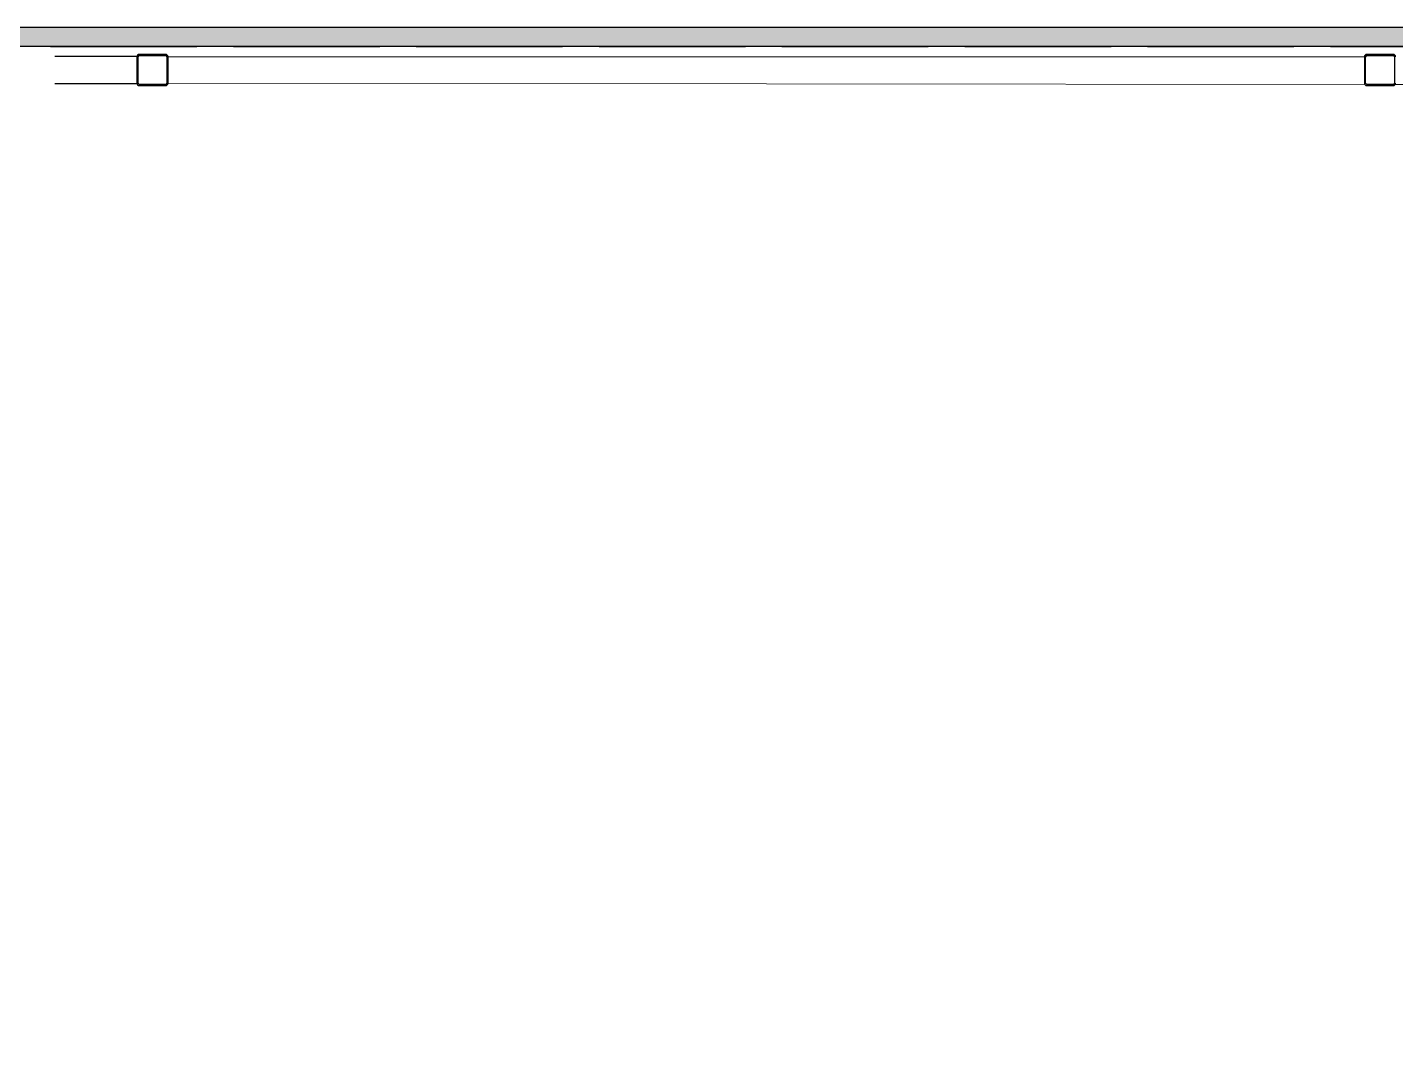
# Model space of a CAD drawing. Header units: inches. Extents: x 2743 to 10591, y -1604 to 5792.
# Drawn here: x 7693.2 to 8044, y 5384.4 to 5647.8 of the extents above; entities that cross this region are included whole.
import ezdxf

# ---------------------------------------------------------------- set-up
doc = ezdxf.new("R2010")
doc.units = ezdxf.units.IN
doc.header["$LTSCALE"] = 0.1875
doc.header["$MEASUREMENT"] = 0
doc.linetypes.add('CENTERX2', pattern=[101.6, 63.5, -12.7, 12.7, -12.7])
doc.linetypes.add('dash2', pattern=[500, 400, -100])
doc.layers.add('22 Dimension', color=7, linetype='Continuous', lineweight=5)
for name, color, linetype in [('A-N-MUR-EXT', 5, 'Continuous'), ('A-N-MUR-INT', 3, 'Continuous'), ('A-N-STRUCTURE', 4, 'Continuous'), ('fill253', 253, 'Continuous'), ('S-N-ACIER', 4, 'Continuous')]:
    doc.layers.add(name, color=color, linetype=linetype)

msp = doc.modelspace()

# ---------------------------------------------------------------- hatches: boundary and pattern name
at = {"layer": 'fill253'}
h = msp.add_hatch(color=7, dxfattribs=at)
h.dxf.hatch_style = 1
h.paths.add_polyline_path([(9794.88804, 4634.2983), (9789.96679, 4634.2983), (9789.98074, 4296.66232), (9794.90199, 4296.66232)])
h.paths.add_polyline_path([(9794.88805, 4881.11089), (9789.9668, 4881.11089), (9789.9668, 4775.21102), (9794.88805, 4775.21102)])
h.paths.add_polyline_path([(9794.88805, 5127.92329), (9789.9668, 5127.92329), (9789.96679, 5022.02362), (9794.88804, 5022.02362)])
h.paths.add_polyline_path([(8905.8684, 2943.29277), (8903.3892, 2938.37099), (9794.90199, 2938.37152), (9794.90199, 3130.36129), (9789.98074, 3130.36129), (9789.98074, 2943.29277)])
h.paths.add_polyline_path([(8477.94274, 2845.33593), (8485.93641, 2846.64062), (8470.93724, 2938.36282), (8470.1595, 2943.12545), (8461.95283, 2943.12545), (8462.69637, 2938.4929)])
h.paths.add_polyline_path([(8896.37174, 2938.2042), (8896.75099, 2936.00974), (8903.53291, 2937.11042), (8903.3892, 2938.37099), (8905.8684, 2943.29277), (8895.56167, 2943.29277)])
h.paths.add_polyline_path([(9794.90199, 5355.98239), (9789.98074, 5355.98239), (9789.9668, 5268.83602), (9794.88805, 5268.83602)])
h.paths.add_polyline_path([(7089.79643, 3123.02867), (7083.99141, 3125.08232), (7083.99141, 3123.83686), (7084.85165, 3123.50795), (7084.85808, 2938.2042), (7353.37882, 2938.37153), (7353.37237, 2943.29278), (7089.77933, 2943.12545)])
h.paths.add_polyline_path([(7084.85808, 3827.66882), (7089.77933, 3826.6441), (7089.77933, 4320.4792), (7084.85808, 4320.4792)])
h.paths.add_polyline_path([(9789.98074, 3862.52649), (9794.90199, 3862.52649), (9794.90199, 4254.42566), (9789.98074, 4254.42566)])
h.paths.add_polyline_path([(9789.97462, 3801.08425), (9794.89587, 3801.08425), (9794.90199, 3862.52649), (9789.98074, 3862.52649)])
h.paths.add_polyline_path([(9789.98074, 3656.9925), (9794.90199, 3656.9925), (9794.89587, 3765.06188), (9789.97462, 3765.06188)])
h.paths.add_polyline_path([(9789.972, 3584.94295), (9794.89325, 3584.94295), (9794.90198, 3620.96895), (9789.98073, 3620.96895)])
h.paths.add_polyline_path([(9789.97812, 3512.89586), (9794.89937, 3512.89586), (9794.89968, 3548.92185), (9789.97843, 3548.92185)])
h.paths.add_polyline_path([(9789.97812, 3440.8512), (9794.89937, 3440.8512), (9794.89937, 3476.87475), (9789.97812, 3476.87475)])
h.paths.add_polyline_path([(8313.35451, 5642.91315), (8313.35451, 5647.83442), (7084.85165, 5647.83442), (7084.85808, 4361.46337), (7089.77933, 4361.46337), (7089.7729, 5642.91317)])
h.paths.add_polyline_path([(7395.62103, 2943.29277), (7395.62125, 2938.37152), (8462.75647, 2938.2042), (8461.95283, 2943.12545)])
h.paths.add_polyline_path([(8556.69558, 5642.88457), (8556.69559, 5647.80617), (8355.59042, 5647.83389), (8355.59042, 5642.91262)])
h.paths.add_polyline_path([(9149.95052, 5647.66709), (9149.95052, 5642.74584), (9789.98074, 5642.74584), (9789.98079, 5510.71941), (9794.90204, 5510.71941), (9794.90199, 5647.66709)])
h.paths.add_polyline_path([(9794.89495, 3260.73346), (9789.9691, 3260.73345), (9789.98074, 3172.43063), (9794.90199, 3172.43063)])
h.paths.add_polyline_path([(9789.9691, 3296.75701), (9794.89495, 3296.75699), (9794.89325, 3404.82765), (9789.972, 3404.82765)])

# ---------------------------------------------------------------- linework, layer by layer
at = {"layer": '22 Dimension'}
for p, q in [((7729.27127, 5640.28719), (8036.02048, 5640.28719)), ((8036.11683, 5633.20548), (7729.27127, 5633.53917)), ((8550.58861, 5632.64599), (8043.91866, 5633.19699))]:
    msp.add_line(p, q, dxfattribs=at)
at = {"layer": 'A-N-MUR-EXT', "color": 7}
msp.add_line((8313.35451, 5647.83442), (7084.85165, 5647.83442), dxfattribs=at)
at = {"layer": 'A-N-MUR-INT', "color": 7}
msp.add_line((8305.05477, 5642.91317), (7089.7729, 5642.91317), dxfattribs=at)
at = {"layer": 'A-N-STRUCTURE', "color": 7, "linetype": 'dash2', "ltscale": 0.5}
msp.add_line((7089.80046, 5642.97013), (8556.68915, 5642.97013), dxfattribs=at)
at = {"layer": 'S-N-ACIER', "color": 7, "linetype": 'CENTERX2', "ltscale": 20}
for p, q in [((7414.52207, 5640.41711), (7721.27128, 5640.41711)), ((7414.52207, 5633.40925), (7721.27128, 5633.40925))]:
    msp.add_line(p, q, dxfattribs=at)
at = {"layer": 'S-N-ACIER', "color": 7}
for p, q in [((7721.27128, 5640.28719), (7721.27128, 5633.53917)), ((7721.58427, 5633.53917), (7721.58427, 5640.28719)), ((7728.64528, 5640.91317), (7721.89727, 5640.91317)), ((7721.89727, 5640.60018), (7728.64528, 5640.60018)), ((7728.95828, 5640.28719), (7728.95828, 5633.53917)), ((7729.27127, 5633.53917), (7729.27127, 5640.28719)), ((8036.02048, 5640.28719), (8036.02048, 5633.53917)), ((8036.33347, 5633.53917), (8036.33347, 5640.28719)), ((8043.39448, 5640.91317), (8036.64646, 5640.91317)), ((8036.64646, 5640.60018), (8043.39448, 5640.60018)), ((8043.70747, 5640.28719), (8043.70747, 5633.53917)), ((7728.64528, 5633.22618), (7721.89727, 5633.22618)), ((7721.89727, 5632.91319), (7728.64528, 5632.91319)), ((8043.39448, 5633.22618), (8036.64646, 5633.22618)), ((8036.64646, 5632.91319), (8043.39448, 5632.91319))]:
    msp.add_line(p, q, dxfattribs=at)
for centre, radius, start, end in [((7721.89727, 5640.28719), 0.62598, 90, 180), ((7721.89727, 5640.28719), 0.31299, 90, 180), ((7728.64528, 5640.28719), 0.62598, 0, 90), ((7728.64528, 5640.28719), 0.31299, 0, 90), ((8036.64646, 5640.28719), 0.62598, 90, 180), ((8036.64646, 5640.28719), 0.31299, 90, 180), ((8043.39448, 5640.28719), 0.62598, 0, 90), ((8043.39448, 5640.28719), 0.31299, 0, 90), ((7721.89727, 5633.53917), 0.62598, 180, 270), ((7721.89727, 5633.53917), 0.31299, 180, 270), ((7728.64528, 5633.53917), 0.31299, 270, 0), ((7728.64528, 5633.53917), 0.62598, 270, 0), ((8036.64646, 5633.53917), 0.62598, 180, 270), ((8036.64646, 5633.53917), 0.31299, 180, 270), ((8043.39448, 5633.53917), 0.62598, 270, 0), ((8043.39448, 5633.53917), 0.31299, 270, 0)]:
    msp.add_arc(centre, radius, start, end, dxfattribs=at)

doc.saveas('drawing.dxf')
